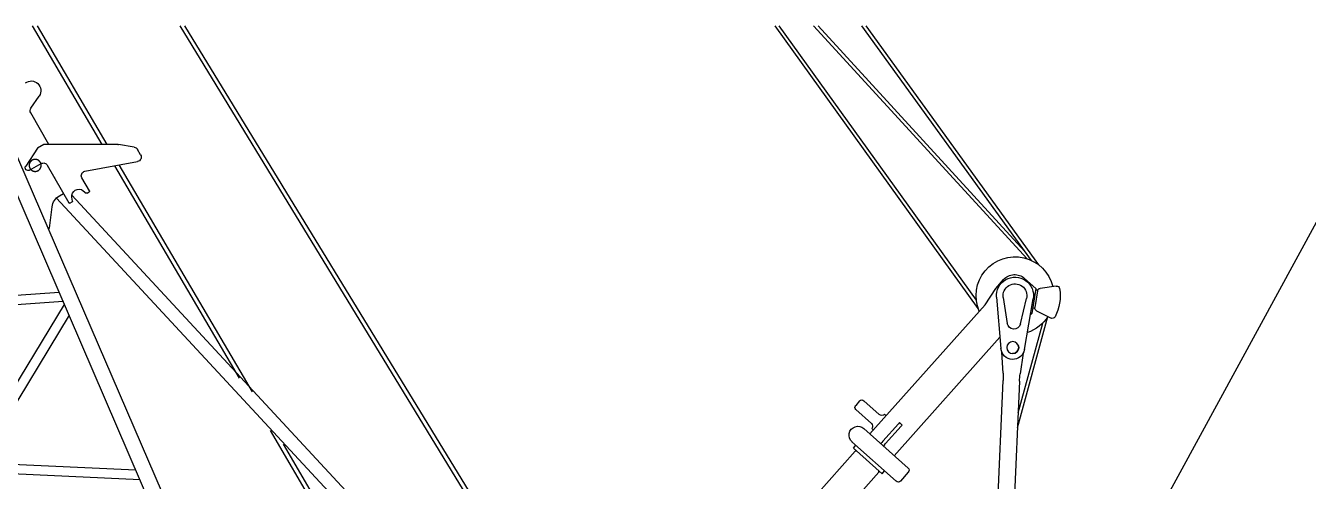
# Model space of a CAD drawing. Header units: millimetres. Extents: x -2078669 to -1085629, y -5987148 to 310365.
# Drawn here: x -1617123 to -1595492, y -760571 to -752890 of the extents above; entities that cross this region are included whole.
import ezdxf

# ---------------------------------------------------------------- set-up
doc = ezdxf.new("R2010")
doc.units = ezdxf.units.MM
doc.header["$LTSCALE"] = 500
doc.linetypes.add('PHANTOM', pattern=[8, 3, -1, 1, -1, 1, -1])
doc.layers.add('2', color=7, linetype='Continuous')
doc.layers.add('D-BYP-STR8', color=5, linetype='Continuous', lineweight=25)
doc.layers.add('D-BYP-STRB', color=5, linetype='Continuous', lineweight=25)
doc.styles.add('MS ゴシック', font='MS Gothic.ttf')
doc.dimstyles.new('DIM-500-F', dxfattribs={"dimscale": 500, "dimtxt": 3.5, "dimasz": 2.5, "dimexe": 0, "dimexo": 2, "dimgap": 0.8, "dimtad": 1, "dimdec": 0, "dimzin": 0, "dimdsep": 46, "dimtxsty": 'MS ゴシック', "dimblk": 'OPEN', "dimcen": 0.1, "dimclrd": 256, "dimclre": 256, "dimclrt": 256, "dimaunit": 1, "dimadec": 4, "dimazin": 0, "dimtfac": 1, "dimtdec": 0, "dimtmove": 2, "dimatfit": 3, "dimldrblk": 'OPEN', "dimfxl": 1, "dimtolj": 1, "dimtzin": 0, "dimlwd": -1, "dimlwe": -1, "dimarcsym": 2})

# ---------------------------------------------------------------- blocks, each defined once
blk = doc.blocks.new('_Open')
at = {"color": 0, "linetype": 'ByBlock', "lineweight": -2}
for p, q in [((-1, 0.167), (0, 0)), ((-1, -0.167), (0, 0)), ((0, 0), (-1, 0))]:
    blk.add_line(p, q, dxfattribs=at)
blk = doc.blocks.new('A$C57306f55')
at = {"layer": 'D-BYP-STRB', "linetype": 'Continuous'}
for p, q in [((678.2, 7102.9), (1842.9, 8715.1)), ((727.3, 7132.5), (1870.6, 8715.1)), ((2196.7, 8715.1), (755.7, 7143.8)), ((2166.3, 8715.1), (772.8, 7195.5)), ((1086, 6809), (2455.8, 8715.1)), ((1098.6, 6865), (2428.3, 8715.1)), ((3623.1, 4055.5), (6469.8, 8715.1)), ((3673.5, 4191.7), (6437, 8715.1)), ((7435.1, 8715.1), (6964.4, 7914.6)), ((7467.5, 8715.1), (6996.8, 7914.5)), ((7742.7, 8232.2), (5954.9, 4091.1)), ((7476.1, 8158.8), (7420.5, 8240.8)), ((6062.9, 4085), (7835.6, 8192.1)), ((7354.4, 7914.1), (7477.3, 8127)), ((6736.2, 7843.4), (6757.9, 7881)), ((6758.1, 7881.4), (6757.9, 7881)), ((6778.6, 7895.5), (6884.5, 7914.3)), ((6889.8, 7914.8), (7388.7, 7913.6)), ((7388.7, 7913.6), (7432, 7888.6)), ((7432, 7888.6), (7511.6, 7768.8)), ((6736.2, 7843.4), (6736.2, 7843.4)), ((7111.7, 7734), (6756.8, 7798.9)), ((6756.8, 7798.9), (6756.8, 7798.9)), ((6882.8, 7775.8), (5982.9, 6245.3)), ((6912.1, 7770.5), (6070.7, 6339.4)), ((7366.1, 7774.4), (7219.7, 7520.9)), ((7484.9, 7740.4), (7407, 7785.4)), ((7081.1, 7600.9), (7132.3, 7689.5)), ((7317.6, 7690.5), (7317.4, 7690.1)), ((7319.4, 7693.6), (7317.6, 7690.5)), ((7319.6, 7694), (7319.4, 7693.6)), ((7319.6, 7694), (7319.7, 7694.1)), ((7304, 7552.8), (4723.9, 4771.9)), ((7200, 7571.7), (5351.7, 5579.5)), ((7081.1, 7600.9), (7081.1, 7600.9)), ((7097.3, 7585.7), (7083, 7594)), ((7123.4, 7602.4), (7102.9, 7586.2)), ((7102.9, 7586.1), (7102.9, 7586.2)), ((7196, 7532.4), (7199.9, 7558.2)), ((7196, 7532.4), (7196, 7532.4)), ((7284.1, 7568), (7256.2, 7584.1)), ((7212.9, 7519), (7198.5, 7527.3)), ((7219.7, 7520.9), (7219.7, 7520.9)), ((7351, 7350.5), (7333.3, 7493.7)), ((7351, 7350.5), (7351, 7350.5)), ((7351, 7350.5), (7351, 7350.5)), ((7359.8, 7345.4), (7351, 7350.5)), ((773.6, 7011.4), (698.3, 6944.2)), ((559.2, 6959.4), (668.5, 6944)), ((684, 6931.8), (699.8, 6934.3)), ((685.4, 6927.4), (704, 6814.3)), ((698.3, 6944.2), (725.4, 6774.1)), ((968.1, 6943.7), (914.8, 7003.4)), ((1039.7, 6833.3), (968.1, 6943.7)), ((774.1, 6531), (714.6, 6873)), ((801.9, 6703.9), (760.1, 6875.5)), ((916.9, 6882.3), (890.1, 6707.8)), ((962.3, 6883.7), (932.7, 6537.9)), ((7853, 5841.9), (7250.4, 6835.6)), ((7258.8, 6855), (8537.9, 6762.5)), ((8583.9, 6824.4), (7286.1, 6918.2)), ((693.3, 6793.2), (594.7, 6743.6)), ((821.4, 6004.4), (615.6, 6754.2)), ((719.4, 6811.8), (704.1, 6809.4)), ((725.4, 6774.1), (733.4, 6765.1)), ((1039.7, 6833.3), (1816.5, 5962.5)), ((7218.8, 6762.4), (7811.1, 5785.6)), ((817.1, 6104.9), (650.9, 6710.1)), ((1652.4, 5816), (939.3, 6615.4)), ((782.9, 6506.2), (803.1, 6367.8)), ((918.1, 6372.8), (926.3, 6512.8)), ((807.9, 6317.2), (888.2, 4464.8)), ((998.1, 4469.6), (917.7, 6322)), ((1753.2, 6093.6), (1857.7, 6186.8)), ((1885.9, 6185.2), (1912.5, 6155.3)), ((1717.9, 6095.6), (1706.7, 6085.6)), ((1910.9, 6127.1), (1806.5, 6033.9)), ((1559.1, 5732.8), (1857.6, 5999.1)), ((1598.7, 6022.7), (1617.3, 6039.4)), ((1605.6, 6014.9), (1598.7, 6022.7)), ((1710.7, 5897.1), (1605.6, 6014.9)), ((1617.3, 6039.4), (1624.2, 6031.6)), ((1624.2, 6031.6), (1729.4, 5913.7)), ((1793.2, 5988.6), (1804.4, 5998.6)), ((5863.3, 5986.5), (4460.1, 3599.9)), ((1937.5, 5909.5), (1639, 5643.3)), ((1718.5, 5888.4), (1710.7, 5897.1)), ((1718.5, 5888.4), (1725.1, 5880.9)), ((1729.4, 5913.7), (1737.1, 5905)), ((1743.8, 5897.6), (1737.1, 5905)), ((1928, 5867.6), (1911.4, 5886.2)), ((5775.5, 5892.5), (4427.6, 3599.9)), ((1734, 5694.5), (1928, 5867.6)), ((1904.9, 5847), (1916.2, 5846.3)), ((1916.2, 5846.3), (3549.4, 4015.4)), ((1734, 5694.5), (1717.3, 5713.2)), ((1756.5, 5703.8), (1757.1, 5715.1)), ((7798.5, 5768.7), (6768.7, 5719.9)), ((1557.5, 5704.6), (1610.7, 5644.9)), ((3171.9, 4117.2), (1756.5, 5703.8)), ((6740, 5653.4), (7748.3, 5701.2))]:
    blk.add_line(p, q, dxfattribs=at)
at = {"layer": 'D-BYP-STRB', "linetype": 'PHANTOM'}
blk.add_circle((7447.6, 7773.1), 40.5, dxfattribs=at)
at = {"layer": 'D-BYP-STRB', "linetype": 'Continuous'}
blk.add_circle((853, 6544.8), 40, dxfattribs=at)
for centre, radius, start, end in [((7474.3, 8277.3), 65, 52.50136, 214.17527), ((7451.3, 8142), 30, 330, 34.17527), ((6784.1, 7866.4), 30, 100.07357, 149.99634), ((6889.7, 7884.8), 30, 89.86727, 100.07894), ((6762.2, 7828.4), 30, 150, 259.63971), ((7392, 7759.4), 30, 60, 150), ((7106.3, 7704.5), 30, 330, 79.63971), ((7494.9, 7757.7), 20, 240, 33.58109), ((7085.5, 7598.4), 5, 150, 240), ((7099.8, 7590.1), 5, 240, 308.46932), ((7152.9, 7565.2), 47.5, 351.53068, 128.46932), ((7201, 7531.7), 5, 171.53068, 240), ((7234.1, 7481.4), 100, 7.05245, 60), ((7215.4, 7523.4), 5, 240, 330), ((837.8, 6894.4), 262.5, 336.69123, 166.41557), ((837.8, 6894.4), 125, 355.09753, 189.87162), ((840.2, 6936.8), 100, 41.73479, 131.73479), ((837.8, 6894.4), 305, 170.88329, 207.80347), ((556.4, 6939.6), 20, 81.97618, 170.88329), ((665.7, 6924.2), 20, 9.34338, 81.97618), ((837.8, 6894.4), 80, 351.2723, 193.69685), ((585.7, 6761.5), 20, 207.80347, 296.71058), ((837.8, 6894.4), 262.5, 212.2714, 251.33079), ((684.3, 6811.1), 20, 296.71058, 9.34338), ((837.8, 6894.4), 262.5, 336.61436, 336.69123), ((845.6, 6714.6), 45, 193.69685, 351.2723), ((837.8, 6894.4), 262.5, 251.33079, 251.37663), ((853, 6544.8), 80, 189.87162, 355.09753), ((853, 6544.8), 40, 149.11756, 272.48457), ((308.3, 6295.6), 500, 2.48457, 8.3054), ((1417.3, 6343.7), 500, 176.66375, 182.48457), ((1871, 6171.8), 20, 41.73479, 131.73479), ((1897.6, 6142), 20, 311.73479, 41.73479), ((1736.6, 6112.2), 25, 221.73479, 311.73479), ((1823.1, 6015.2), 25, 131.73479, 221.73479), ((1897.5, 5954.3), 60, 311.73479, 131.73479), ((1572.4, 5717.9), 20, 131.73479, 221.73479), ((1625.7, 5658.2), 20, 221.73479, 311.73479)]:
    blk.add_arc(centre, radius, start, end, dxfattribs=at)

msp = doc.modelspace()

# ---------------------------------------------------------------- block references
at = {"layer": '2', "xscale": -2.5, "yscale": 2.5, "zscale": 2.5}
msp.add_blockref('A$C57306f55', (-1598344.2, -774678.2, 708000), dxfattribs=at)

# ---------------------------------------------------------------- leaders
at = {"layer": 'D-BYP-STR8'}
msp.add_leader([(-1600404.5, -765467.1, 708000), (-1594376.4, -754405, 708000)], dimstyle='DIM-500-F', dxfattribs=at)

doc.saveas('drawing.dxf')
